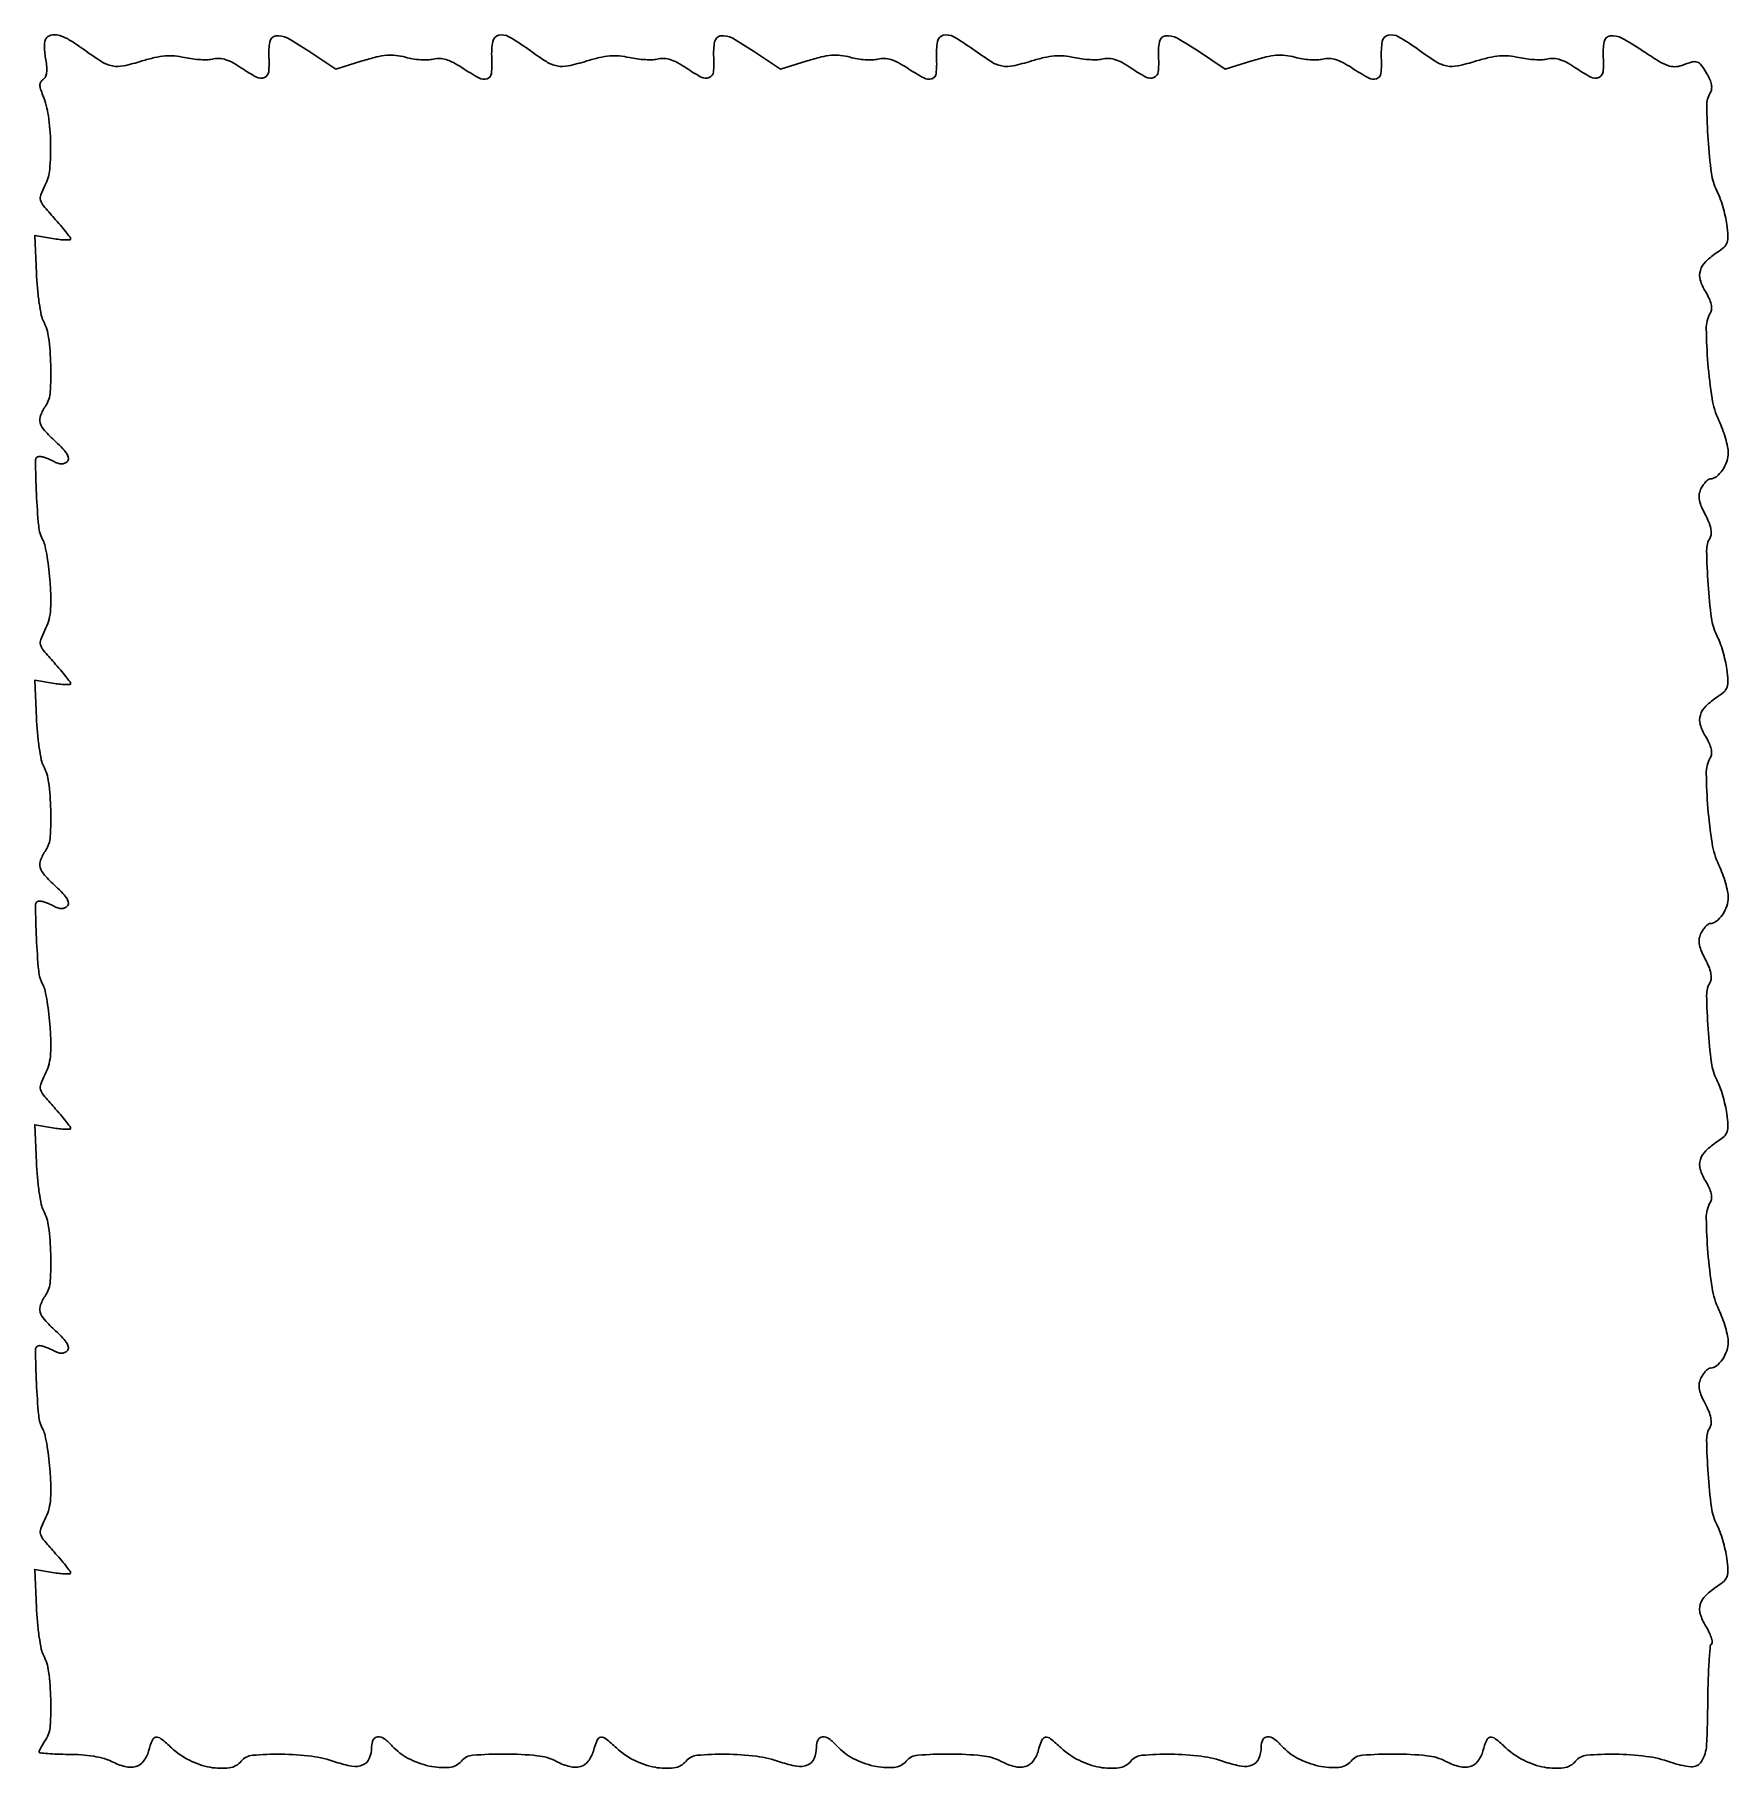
# Model space of a CAD drawing. Extents: x 0 to 377, y 0 to 386.
import ezdxf

# ---------------------------------------------------------------- set-up
doc = ezdxf.new("R2010")
doc.units = 0

msp = doc.modelspace()

# ---------------------------------------------------------------- linework, layer by layer
msp.add_lwpolyline([(2.459899, 384.935115, 0.115062), (2.246513, 384.300689, 0.024578), (2.192441, 383.131074, 0.024469), (2.264763, 381.738176, 0.021164), (2.473593, 380.28907, -0.024486), (2.697037, 378.66209, -0.054019), (2.671468, 377.409728, -0.07674), (2.410175, 376.506249, -0.146667), (1.913135, 375.946314, 0.114213), (1.382978, 375.420786, 0.136646), (1.182083, 374.749366, 0.08101), (1.318457, 373.799144, 0.021074), (1.844213, 372.342359, -0.062636), (3.059064, 367.83706, -0.029001), (3.546259, 361.782173, -0.027979), (3.349143, 355.9248, -0.098583), (2.290718, 352.327007, 0.029478), (1.355673, 350.253863, 0.160565), (1.299371, 349.040198, 0.106469), (1.96217, 347.780012, 0.009595), (4.314067, 345.074126, -0.00665), (5.726457, 343.468354, -0.009854), (6.917257, 342.020857, -0.005479), (7.875669, 340.780183, -0.16312), (8, 340.409221, -0.398009), (7.812256, 340.210729, -0.019559), (6.82585, 340.194424, -0.022817), (5.535652, 340.282568, -0.013383), (4.002894, 340.499511), (0.005787, 341.174818), (0.39974, 332.714412, 0.011428), (0.63593, 329.315829, 0.013303), (1.019874, 326.100395, 0.012339), (1.481892, 323.41091, 0.074285), (1.957623, 322.079182, -0.091979), (3.111007, 318.453046, -0.024259), (3.575138, 312.358338, -0.022412), (3.470495, 306.31667, -0.130205), (2.473605, 303.319371, 0.051113), (1.328548, 301.108613, 0.161891), (1.238505, 299.466175, 0.119177), (2.161318, 297.790803, 0.022136), (4.664476, 295.285481, -0.017255), (6.301227, 293.678977, -0.056718), (7.212331, 292.472745, -0.107336), (7.514798, 291.559212, -0.226582), (7.271835, 290.871835, -0.094256), (6.669048, 290.461706, -0.105628), (5.981892, 290.32312, -0.082566), (5.166324, 290.468347, -0.037622), (4.173101, 290.907359, 0.019229), (3.313765, 291.325589, 0.018917), (2.420192, 291.679037, 0.019184), (1.615012, 291.92852, 0.06562), (1.072705, 292, 0.418011), (0.192122, 291.10794, 0.007386), (0.398503, 283.665111, 0.01312), (0.893205, 276.478978, 0.099432), (1.870281, 273.242383, -0.068902), (2.318258, 272.029512, -0.01237), (2.777987, 269.658094, -0.013143), (3.177483, 266.832724, -0.011544), (3.448541, 263.86538, -0.012113), (3.614222, 260.08352, -0.032293), (3.492763, 257.386762, -0.043734), (3.067925, 255.258041, -0.049507), (2.289174, 253.327007, 0.029511), (1.355405, 251.254209, 0.160483), (1.299518, 250.040141, 0.106411), (1.962691, 248.779498, 0.009603), (4.314067, 246.074126, -0.00665), (5.726457, 244.468354, -0.009854), (6.917257, 243.020857, -0.005479), (7.875669, 241.780183, -0.16312), (8, 241.409221, -0.398009), (7.812256, 241.210729, -0.019559), (6.82585, 241.194424, -0.022817), (5.535652, 241.282568, -0.013383), (4.002894, 241.499511), (0.005787, 242.174818), (0.39974, 233.714412, 0.011428), (0.63593, 230.315829, 0.013303), (1.019874, 227.100395, 0.012339), (1.481892, 224.41091, 0.074285), (1.957623, 223.079182, -0.091979), (3.111007, 219.453046, -0.024259), (3.575138, 213.358338, -0.022412), (3.470495, 207.31667, -0.130205), (2.473605, 204.319371, 0.051113), (1.328548, 202.108613, 0.161891), (1.238505, 200.466175, 0.119177), (2.161318, 198.790803, 0.022136), (4.664476, 196.285481, -0.017255), (6.301227, 194.678977, -0.056718), (7.212331, 193.472745, -0.107336), (7.514798, 192.559212, -0.226582), (7.271835, 191.871835, -0.094256), (6.669048, 191.461706, -0.105628), (5.981892, 191.32312, -0.082566), (5.166324, 191.468347, -0.037622), (4.173101, 191.907359, 0.019229), (3.313765, 192.325589, 0.018917), (2.420192, 192.679037, 0.019184), (1.615012, 192.92852, 0.06562), (1.072705, 193, 0.418011), (0.192122, 192.10794, 0.007386), (0.398503, 184.665111, 0.01312), (0.893205, 177.478978, 0.099432), (1.870281, 174.242383, -0.068902), (2.318258, 173.029512, -0.01237), (2.777987, 170.658094, -0.013143), (3.177483, 167.832724, -0.011544), (3.448541, 164.86538, -0.012113), (3.614222, 161.08352, -0.032293), (3.492763, 158.386762, -0.043734), (3.067925, 156.258041, -0.049507), (2.289174, 154.327007, 0.029511), (1.355405, 152.254209, 0.160483), (1.299518, 151.040141, 0.106411), (1.962691, 149.779498, 0.009603), (4.314067, 147.074126, -0.00665), (5.726457, 145.468354, -0.009854), (6.917257, 144.020857, -0.005479), (7.875669, 142.780183, -0.16312), (8, 142.409221, -0.398009), (7.812256, 142.210729, -0.019559), (6.82585, 142.194424, -0.022817), (5.535652, 142.282568, -0.013383), (4.002894, 142.499511), (0.005787, 143.174818), (0.39974, 134.714412, 0.011428), (0.63593, 131.315829, 0.013303), (1.019874, 128.100395, 0.012339), (1.481892, 125.41091, 0.074285), (1.957623, 124.079182, -0.091979), (3.111007, 120.453046, -0.024259), (3.575138, 114.358338, -0.022412), (3.470495, 108.31667, -0.130205), (2.473605, 105.319371, 0.051113), (1.328548, 103.108613, 0.161891), (1.238505, 101.466175, 0.119177), (2.161318, 99.790803, 0.022136), (4.664476, 97.285481, -0.017255), (6.301227, 95.678977, -0.056718), (7.212331, 94.472745, -0.107336), (7.514798, 93.559212, -0.226582), (7.271835, 92.871835, -0.094256), (6.669048, 92.461706, -0.105628), (5.981892, 92.32312, -0.082566), (5.166324, 92.468347, -0.037622), (4.173101, 92.907359, 0.019229), (3.313765, 93.325589, 0.018917), (2.420192, 93.679037, 0.019184), (1.615012, 93.92852, 0.06562), (1.072705, 94, 0.418011), (0.192122, 93.10794, 0.007386), (0.398503, 85.665111, 0.01312), (0.893205, 78.478978, 0.099432), (1.870281, 75.242383, -0.068902), (2.318258, 74.029512, -0.01237), (2.777987, 71.658094, -0.013143), (3.177483, 68.832724, -0.011544), (3.448541, 65.86538, -0.012113), (3.614222, 62.08352, -0.032293), (3.492763, 59.386762, -0.043734), (3.067925, 57.258041, -0.049507), (2.289174, 55.327007, 0.029511), (1.355405, 53.254209, 0.160483), (1.299518, 52.040141, 0.106411), (1.962691, 50.779498, 0.009603), (4.314067, 48.074126, -0.00665), (5.726457, 46.468354, -0.009854), (6.917257, 45.020857, -0.005479), (7.875669, 43.780183, -0.16312), (8, 43.409221, -0.398009), (7.812256, 43.210729, -0.019559), (6.82585, 43.194424, -0.022817), (5.535652, 43.282568, -0.013383), (4.002894, 43.499511), (0.005787, 44.174818), (0.39974, 35.714412, 0.011428), (0.63593, 32.315829, 0.013303), (1.019874, 29.100395, 0.012339), (1.481892, 26.41091, 0.074285), (1.957623, 25.079182, -0.091979), (3.111007, 21.453046, -0.024259), (3.575138, 15.358338, -0.022412), (3.470495, 9.31667, -0.130205), (2.473605, 6.319371, 0.010079), (1.909245, 5.418968, 0.013233), (1.432871, 4.573802, 0.010738), (1.072322, 3.855706, 0.111419), (1, 3.535183, 0.383248), (1.19263, 3.320783, 0.006334), (2.923963, 3.15721, 0.012721), (5.038344, 3.038489, 0.007663), (7.54966, 3, -0.018347), (10.439107, 2.893938, -0.022082), (13.138119, 2.575231, -0.024228), (15.449438, 2.082248, -0.05472), (17.117345, 1.439319, 0.054267), (20.139193, 0.271347, 0.134215), (22.494359, 0.286516, 0.163897), (24.219377, 1.462065, 0.092654), (25.361287, 3.75, -0.02685), (26.19475, 6.168811, -0.269871), (27.006911, 6.796655, -0.20622), (28.116596, 6.482567, -0.016212), (30.486622, 4.424818, 0.071554), (34.460178, 1.679767, 0.068942), (39.096468, 0.122667, 0.079775), (43.302485, 0.008512, 0.188691), (46, 1.5, -0.201087), (48.473788, 2.791627, -0.023473), (54.839744, 3.029647, -0.028784), (61.658719, 2.571293, -0.054204), (67.021047, 1.298929, 0.043764), (70.629698, 0.362871, 0.141178), (73.067751, 0.642455, 0.198416), (74.492379, 2.070004, 0.098474), (75, 4.622445, -0.111656), (75.369231, 6.255263, -0.275126), (76.352643, 6.912358, -0.173437), (77.831252, 6.468908, -0.052082), (79.595012, 4.861984, 0.091003), (83.135307, 2.10602, 0.066369), (87.833925, 0.404641, 0.072764), (92.279946, 0.094704, 0.203334), (95, 1.5, -0.203417), (97.545999, 2.81486, -0.01956), (104.664943, 3.072974, -0.024278), (111.862562, 2.70255, -0.094602), (116.117345, 1.439319, 0.054267), (119.139193, 0.271347, 0.134215), (121.494359, 0.286516, 0.163897), (123.219377, 1.462065, 0.092654), (124.361287, 3.75, -0.02685), (125.19475, 6.168811, -0.269871), (126.006911, 6.796655, -0.20622), (127.116596, 6.482567, -0.016212), (129.486622, 4.424818, 0.071554), (133.460178, 1.679767, 0.068942), (138.096468, 0.122667, 0.079775), (142.302485, 0.008512, 0.188691), (145, 1.5, -0.201087), (147.473788, 2.791627, -0.023473), (153.839744, 3.029647, -0.028784), (160.658719, 2.571293, -0.054204), (166.021047, 1.298929, 0.043764), (169.629698, 0.362871, 0.141178), (172.067751, 0.642455, 0.198416), (173.492379, 2.070004, 0.098474), (174, 4.622445, -0.111656), (174.369231, 6.255263, -0.275126), (175.352643, 6.912358, -0.173437), (176.831252, 6.468908, -0.052082), (178.595012, 4.861984, 0.091003), (182.135307, 2.10602, 0.066369), (186.833925, 0.404641, 0.072764), (191.279946, 0.094704, 0.203334), (194, 1.5, -0.203417), (196.545999, 2.81486, -0.01956), (203.664943, 3.072974, -0.024278), (210.862562, 2.70255, -0.094602), (215.117345, 1.439319, 0.054267), (218.139193, 0.271347, 0.134215), (220.494359, 0.286516, 0.163897), (222.219377, 1.462065, 0.092654), (223.361287, 3.75, -0.02685), (224.19475, 6.168811, -0.269871), (225.006911, 6.796655, -0.20622), (226.116596, 6.482567, -0.016212), (228.486622, 4.424818, 0.071554), (232.460178, 1.679767, 0.068942), (237.096468, 0.122667, 0.079775), (241.302485, 0.008512, 0.188691), (244, 1.5, -0.201087), (246.473788, 2.791627, -0.023473), (252.839744, 3.029647, -0.028784), (259.658719, 2.571293, -0.054204), (265.021047, 1.298929, 0.043764), (268.629698, 0.362871, 0.141178), (271.067751, 0.642455, 0.198416), (272.492379, 2.070004, 0.098474), (273, 4.622445, -0.111656), (273.369231, 6.255263, -0.275126), (274.352643, 6.912358, -0.173437), (275.831252, 6.468908, -0.052082), (277.595012, 4.861984, 0.091003), (281.135307, 2.10602, 0.066369), (285.833925, 0.404641, 0.072764), (290.279946, 0.094704, 0.203334), (293, 1.5, -0.203417), (295.545999, 2.81486, -0.01956), (302.664943, 3.072974, -0.024278), (309.862562, 2.70255, -0.094602), (314.117345, 1.439319, 0.054267), (317.139193, 0.271347, 0.134215), (319.494359, 0.286516, 0.163897), (321.219377, 1.462065, 0.092654), (322.361287, 3.75, -0.02685), (323.19475, 6.168811, -0.269871), (324.006911, 6.796655, -0.20622), (325.116596, 6.482567, -0.016212), (327.486622, 4.424818, 0.071554), (331.460178, 1.679767, 0.068942), (336.096468, 0.122667, 0.079775), (340.302485, 0.008512, 0.188691), (343, 1.5, -0.201138), (345.487182, 2.798314, -0.023751), (351.855735, 3.031654, -0.029001), (358.692173, 2.560178, -0.053659), (364.100708, 1.270636, 0.062299), (368.686631, 0.260362, 0.286058), (371.0143, 1.427654, 0.125379), (372.129399, 5.041804, 0.01059), (372.410728, 14.863442, -0.005703), (372.498276, 19.504285, -0.008662), (372.690195, 23.533969, -0.004128), (372.938907, 26.926985, -0.177891), (373.236746, 27.570412, 0.23993), (373.396084, 28.059961, 0.039102), (373.156808, 29.06175, 0.035762), (372.659136, 30.293035, 0.024497), (371.93004, 31.613198, -0.065163), (370.747253, 34.237558, -0.147151), (370.744911, 36.396508, -0.129865), (371.95625, 38.374889, -0.045799), (374.581216, 40.461258, 0.040184), (376.048219, 41.600663, 0.127614), (376.719649, 42.633909, 0.097108), (376.900098, 44.027286, 0.017851), (376.638592, 46.620109, 0.021936), (376.289414, 48.538104, 0.015585), (375.737729, 50.653479, 0.015775), (375.083158, 52.643149, 0.031978), (374.421478, 54.151846, -0.086987), (373.219584, 57.986764, -0.015558), (372.474811, 65.480568, -0.012748), (372.153683, 73.040572, -0.143608), (372.941173, 75.904815, 0.135675), (373.185492, 76.742244, 0.056115), (373.069091, 77.926876, 0.043645), (372.620872, 79.389871, 0.023995), (371.835405, 81.091278, -0.020078), (370.890664, 83.096282, -0.063253), (370.489377, 84.524823, -0.088763), (370.524809, 85.723487, -0.071316), (370.966674, 86.93773, -0.031236), (371.454836, 87.727107, -0.038278), (372.00859, 88.394208, -0.042033), (372.545926, 88.863059, -0.159693), (372.963755, 89, 0.172736), (374.317716, 89.482142, 0.070846), (375.659011, 90.936004, 0.065621), (376.650613, 92.875418, 0.08767), (376.978038, 94.821429, 0.051442), (376.829246, 96.156493, 0.017882), (376.350487, 98.035045, 0.017544), (375.671728, 100.08061, 0.019539), (374.872534, 102, -0.068442), (373.380475, 106.876089, -0.019987), (372.436799, 114.682105, -0.016737), (372.073869, 122.42036, -0.131653), (372.950277, 125.875634, 0.106875), (373.232812, 126.797925, 0.076131), (373.159537, 127.879482, 0.056807), (372.715008, 129.164249, 0.02675), (371.871714, 130.707571, -0.067858), (370.731251, 133.274711, -0.146722), (370.750102, 135.414704, -0.12767), (371.970807, 137.387347, -0.045694), (374.581216, 139.461258, 0.040184), (376.048219, 140.600663, 0.127614), (376.719649, 141.633909, 0.097108), (376.900098, 143.027286, 0.017851), (376.638592, 145.620109, 0.021936), (376.289414, 147.538104, 0.015585), (375.737729, 149.653479, 0.015775), (375.083158, 151.643149, 0.031978), (374.421478, 153.151846, -0.086987), (373.219584, 156.986764, -0.015558), (372.474811, 164.480568, -0.012748), (372.153683, 172.040572, -0.143608), (372.941173, 174.904815, 0.135675), (373.185492, 175.742244, 0.056115), (373.069091, 176.926876, 0.043645), (372.620872, 178.389871, 0.023995), (371.835405, 180.091278, -0.020078), (370.890664, 182.096282, -0.063253), (370.489377, 183.524823, -0.088763), (370.524809, 184.723487, -0.071316), (370.966674, 185.93773, -0.031236), (371.454836, 186.727107, -0.038278), (372.00859, 187.394208, -0.042033), (372.545926, 187.863059, -0.159693), (372.963755, 188, 0.172736), (374.317716, 188.482142, 0.070846), (375.659011, 189.936004, 0.065621), (376.650613, 191.875418, 0.08767), (376.978038, 193.821429, 0.051442), (376.829246, 195.156493, 0.017882), (376.350487, 197.035045, 0.017544), (375.671728, 199.08061, 0.019539), (374.872534, 201, -0.068442), (373.380475, 205.876089, -0.019987), (372.436799, 213.682105, -0.016737), (372.073869, 221.42036, -0.131653), (372.950277, 224.875634, 0.106875), (373.232812, 225.797925, 0.076131), (373.159537, 226.879482, 0.056807), (372.715008, 228.164249, 0.02675), (371.871714, 229.707571, -0.067858), (370.731251, 232.274711, -0.146722), (370.750102, 234.414704, -0.12767), (371.970807, 236.387347, -0.045694), (374.581216, 238.461258, 0.040184), (376.048219, 239.600663, 0.127614), (376.719649, 240.633909, 0.097108), (376.900098, 242.027286, 0.017851), (376.638592, 244.620109, 0.021936), (376.289414, 246.538104, 0.015585), (375.737729, 248.653479, 0.015775), (375.083158, 250.643149, 0.031978), (374.421478, 252.151846, -0.086987), (373.219584, 255.986764, -0.015558), (372.474811, 263.480568, -0.012748), (372.153683, 271.040572, -0.143608), (372.941173, 273.904815, 0.135675), (373.185492, 274.742244, 0.056115), (373.069091, 275.926876, 0.043645), (372.620872, 277.389871, 0.023995), (371.835405, 279.091278, -0.020078), (370.890664, 281.096282, -0.063253), (370.489377, 282.524823, -0.088763), (370.524809, 283.723487, -0.071316), (370.966674, 284.93773, -0.031236), (371.454836, 285.727107, -0.038278), (372.00859, 286.394208, -0.042033), (372.545926, 286.863059, -0.159693), (372.963755, 287, 0.172736), (374.317716, 287.482142, 0.070846), (375.659011, 288.936004, 0.065621), (376.650613, 290.875418, 0.08767), (376.978038, 292.821429, 0.051442), (376.829246, 294.156493, 0.017882), (376.350487, 296.035045, 0.017544), (375.671728, 298.08061, 0.019539), (374.872534, 300, -0.068442), (373.380475, 304.876089, -0.019987), (372.436799, 312.682105, -0.016737), (372.073869, 320.42036, -0.131653), (372.950277, 323.875634, 0.106875), (373.232812, 324.797925, 0.076131), (373.159537, 325.879482, 0.056807), (372.715008, 327.164249, 0.02675), (371.871714, 328.707571, -0.067858), (370.731251, 331.274711, -0.146722), (370.750102, 333.414704, -0.12767), (371.970807, 335.387347, -0.045694), (374.581216, 337.461258, 0.040184), (376.048219, 338.600663, 0.127614), (376.719649, 339.633909, 0.097108), (376.900098, 341.027286, 0.017851), (376.638592, 343.620109, 0.021936), (376.289414, 345.538104, 0.015585), (375.737729, 347.653479, 0.015775), (375.083158, 349.643149, 0.031978), (374.421478, 351.151846, -0.087055), (373.210806, 355.016595, -0.015892), (372.473533, 362.506238, -0.013106), (372.170437, 370.054826, -0.142833), (372.972831, 372.95604, 0.110445), (373.25255, 373.763249, 0.072365), (373.222015, 374.751164, 0.057164), (372.87848, 375.904133, 0.032456), (372.219966, 377.204773, 0.022407), (370.955272, 379.141986, 0.158194), (370.060777, 379.79944, 0.151837), (368.932064, 379.820519, 0.020158), (366.64135, 379.053741, -0.088973), (365.068819, 378.758088, -0.089819), (363.497115, 379.029168, -0.050124), (361.463821, 380.011655, -0.010262), (358.101698, 382.170495, 0.020909), (353.250231, 385.141742, 0.165654), (350.696158, 385.60487, 0.318544), (349.351138, 384.311796, 0.065192), (349.148364, 380.826978, -0.044825), (349.091992, 377.608421, -0.27965), (348.133232, 376.353682, -0.218434), (346.349475, 376.455742, -0.029695), (343.072572, 378.449707, 0.024339), (341.195227, 379.619772, 0.047872), (339.585558, 380.325139, 0.060604), (338.158151, 380.608952, 0.080452), (336.841204, 380.496281, -0.052953), (335.63677, 380.326429, -0.020486), (333.948792, 380.337695, -0.020009), (332.105272, 380.4997, -0.023341), (330.374137, 380.804602, 0.034208), (328.138032, 381.148563, 0.0413), (326.01414, 381.152138, 0.036185), (323.704452, 380.795484, 0.018632), (320.877414, 380.034936, -0.022033), (316.731986, 378.949877, -0.10373), (314.284706, 378.937086, -0.091643), (311.8918, 379.904708, -0.015181), (307.762782, 382.713807, 0.026516), (303.564792, 385.432757, 0.19394), (301.239023, 385.757182, 0.298061), (299.955149, 384.370486, 0.054796), (299.742467, 380.712575, -0.038124), (299.657259, 377.278178, -0.297035), (298.699736, 376.090419, -0.207077), (296.896783, 376.259558, -0.020674), (293.103275, 378.550354, 0.024371), (291.191751, 379.685476, 0.048518), (289.565246, 380.354397, 0.060885), (288.11327, 380.606027, 0.074106), (286.74121, 380.471184, -0.053772), (285.518453, 380.300787, -0.023584), (283.880988, 380.327213, -0.023013), (282.12948, 380.519443, -0.028525), (280.526466, 380.865081, 0.039081), (278.386476, 381.27948, 0.049491), (276.373293, 381.308179, 0.039329), (274.060591, 380.927206, 0.014964), (270.910054, 380.049137), (265.000165, 378.209773), (259.02553, 382.22164, 0.021297), (254.225508, 385.156265, 0.167025), (251.687421, 385.605444, 0.317009), (250.348621, 384.307754, 0.064864), (250.148364, 380.826978, -0.044825), (250.091992, 377.608421, -0.27965), (249.133232, 376.353682, -0.218434), (247.349475, 376.455742, -0.029695), (244.072572, 378.449707, 0.024339), (242.195227, 379.619772, 0.047872), (240.585558, 380.325139, 0.060604), (239.158151, 380.608952, 0.080452), (237.841204, 380.496281, -0.052953), (236.63677, 380.326429, -0.020486), (234.948792, 380.337695, -0.020009), (233.105272, 380.4997, -0.023341), (231.374137, 380.804602, 0.034208), (229.138032, 381.148563, 0.0413), (227.01414, 381.152138, 0.036185), (224.704452, 380.795484, 0.018632), (221.877414, 380.034936, -0.022033), (217.731986, 378.949877, -0.10373), (215.284706, 378.937086, -0.091643), (212.8918, 379.904708, -0.015181), (208.762782, 382.713807, 0.026516), (204.564792, 385.432757, 0.19394), (202.239023, 385.757182, 0.298061), (200.955149, 384.370486, 0.054796), (200.742467, 380.712575, -0.038124), (200.657259, 377.278178, -0.297035), (199.699736, 376.090419, -0.207077), (197.896783, 376.259558, -0.020674), (194.103275, 378.550354, 0.024371), (192.191751, 379.685476, 0.048518), (190.565246, 380.354397, 0.060885), (189.11327, 380.606027, 0.074106), (187.74121, 380.471184, -0.053772), (186.518453, 380.300787, -0.023584), (184.880988, 380.327213, -0.023013), (183.12948, 380.519443, -0.028525), (181.526466, 380.865081, 0.039081), (179.386476, 381.27948, 0.049491), (177.373293, 381.308179, 0.039329), (175.060591, 380.927206, 0.014964), (171.910054, 380.049137), (166.000165, 378.209773), (160.02553, 382.22164, 0.021297), (155.225508, 385.156265, 0.167025), (152.687421, 385.605444, 0.317009), (151.348621, 384.307754, 0.064864), (151.148364, 380.826978, -0.044825), (151.091992, 377.608421, -0.27965), (150.133232, 376.353682, -0.218434), (148.349475, 376.455742, -0.029695), (145.072572, 378.449707, 0.024339), (143.195227, 379.619772, 0.047872), (141.585558, 380.325139, 0.060604), (140.158151, 380.608952, 0.080452), (138.841204, 380.496281, -0.052953), (137.63677, 380.326429, -0.020486), (135.948792, 380.337695, -0.020009), (134.105272, 380.4997, -0.023341), (132.374137, 380.804602, 0.034208), (130.138032, 381.148563, 0.0413), (128.01414, 381.152138, 0.036185), (125.704452, 380.795484, 0.018632), (122.877414, 380.034936, -0.022033), (118.731986, 378.949877, -0.10373), (116.284706, 378.937086, -0.091643), (113.8918, 379.904708, -0.015181), (109.762782, 382.713807, 0.026516), (105.564792, 385.432757, 0.19394), (103.239023, 385.757182, 0.298061), (101.955149, 384.370486, 0.054796), (101.742467, 380.712575, -0.038124), (101.657259, 377.278178, -0.297035), (100.699736, 376.090419, -0.207077), (98.896783, 376.259558, -0.020674), (95.103275, 378.550354, 0.024371), (93.191751, 379.685476, 0.048518), (91.565246, 380.354397, 0.060885), (90.11327, 380.606027, 0.074106), (88.74121, 380.471184, -0.053772), (87.518453, 380.300787, -0.023584), (85.880988, 380.327213, -0.023013), (84.12948, 380.519443, -0.028525), (82.526466, 380.865081, 0.039081), (80.386476, 381.27948, 0.049491), (78.373293, 381.308179, 0.039329), (76.060591, 380.927206, 0.014964), (72.910054, 380.049137), (67.000165, 378.209773), (61.02553, 382.22164, 0.021297), (56.225508, 385.156265, 0.167025), (53.687421, 385.605444, 0.317009), (52.348621, 384.307754, 0.064864), (52.148364, 380.826978, -0.044825), (52.091992, 377.608421, -0.27965), (51.133232, 376.353682, -0.218434), (49.349475, 376.455742, -0.029695), (46.072572, 378.449707, 0.024339), (44.195227, 379.619772, 0.047872), (42.585558, 380.325139, 0.060604), (41.158151, 380.608952, 0.080452), (39.841204, 380.496281, -0.052953), (38.63677, 380.326429, -0.020486), (36.948792, 380.337695, -0.020009), (35.105272, 380.4997, -0.023341), (33.374137, 380.804602, 0.034208), (31.138032, 381.148563, 0.0413), (29.01414, 381.152138, 0.036185), (26.704452, 380.795484, 0.018632), (23.877414, 380.034936, -0.021849), (19.741386, 378.950712, -0.102895), (17.299539, 378.93212, -0.092138), (14.922169, 379.885014, -0.015669), (10.866023, 382.638021, 0.021074), (7.641366, 384.776144, 0.069261), (5.2992, 385.780378, 0.13033), (3.625643, 385.793018, 0.193766)], format="xyb", close=True)

doc.saveas('drawing.dxf')
